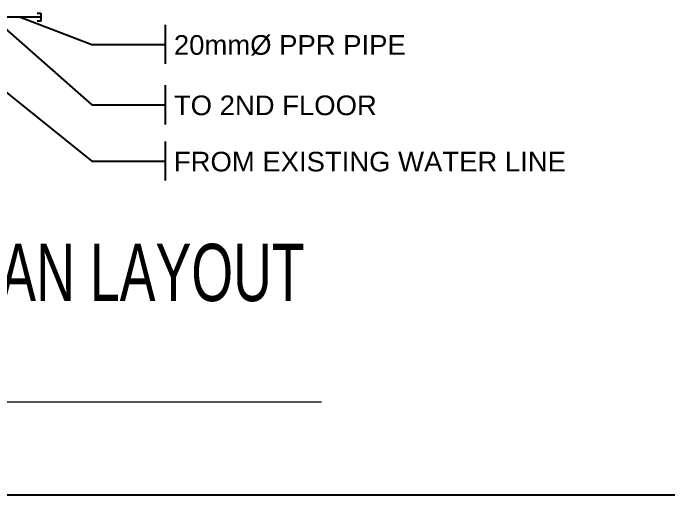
# Model space of a CAD drawing. Header units: millimetres. Extents: x -248340 to 456025, y 261499 to 1049645.
# Drawn here: x 309105 to 319141, y 294260 to 301639 of the extents above; entities that cross this region are included whole.
import ezdxf

# ---------------------------------------------------------------- set-up
doc = ezdxf.new("R2010")
doc.units = ezdxf.units.MM
doc.header["$LTSCALE"] = 8
doc.header["$MEASUREMENT"] = 0
doc.layers.get('0').update_dxf_attribs({"linetype": 'CONTINUOUS'})
for name, color, linetype, lineweight in [('10. Rebar', 10, 'CONTINUOUS', 25), ('12. Dimension', 251, 'CONTINUOUS', 5), ('13. Text', 2, 'CONTINUOUS', 5), ('S_wall', 251, 'CONTINUOUS', 0)]:
    doc.layers.add(name, color=color, linetype=linetype, lineweight=lineweight)
doc.layers.add('mv', color=30, linetype='CONTINUOUS', plot=False)
doc.layers.add('TEXT', color=2, linetype='CONTINUOUS')
doc.styles.add('ARIAL', font='arial.ttf')
doc.styles.get("Standard").update_dxf_attribs({"font": 'txt.shx', "width": 0.7, "bigfont": 'extfont.shx'})
doc.dimstyles.new('JEMAR 1-0030', dxfattribs={"dimtxt": 0.06, "dimasz": 0.045, "dimexe": 0.045, "dimexo": 0.03, "dimgap": 0.03, "dimtad": 1, "dimzin": 1, "dimdsep": 46, "dimtxsty": 'ARIAL', "dimblk": 'DOTBLANK', "dimcen": 0.15, "dimclrd": 7, "dimclre": 7, "dimadec": 0, "dimazin": 0, "dimtfac": 1, "dimtmove": 0, "dimatfit": 3, "dimldrblk": 'OPEN90', "dimfxl": 1, "dimarcsym": 0})

# ---------------------------------------------------------------- blocks, each defined once
blk = doc.blocks.new('_DOTBLANK')
at = {"color": 0, "linetype": 'ByBlock', "lineweight": -2}
blk.add_line((-0.5, 0), (-1, 0), dxfattribs=at)
blk.add_circle((0, 0), 0.5, dxfattribs=at)
blk = doc.blocks.new('_Open90')
at = {"color": 0, "linetype": 'ByBlock', "lineweight": -2}
for p, q in [((0, 0), (-1, 0)), ((-0.5, 0.5), (0, 0)), ((0, 0), (-0.5, -0.5))]:
    blk.add_line(p, q, dxfattribs=at)

msp = doc.modelspace()

# ---------------------------------------------------------------- linework, layer by layer
at = {"color": 3, "ltscale": 1.25}
for p, q in [((309473.426, 301638.811), (309526.605, 301638.811)), ((309526.605, 301638.811), (309526.605, 301516.09)), ((309526.605, 301577.451), (307569.915, 301577.451)), ((309526.605, 301516.09), (309473.426, 301516.09))]:
    msp.add_line(p, q, dxfattribs=at)
at = {"layer": '10. Rebar'}
for p, q in [((311433.898, 301461.013), (311433.898, 300859.386)), ((311433.898, 300536.168), (311433.898, 299934.541)), ((311433.898, 299674.231), (311433.898, 299072.604))]:
    msp.add_line(p, q, dxfattribs=at)
at = {"layer": 'mv', "color": 6}
msp.add_line((291354.998, 294259.811), (370954.998, 294259.811), dxfattribs=at)
at = {"layer": 'S_wall', "ltscale": 1.25}
msp.add_line((294057.422, 295683.972), (313825.297, 295683.972), dxfattribs=at)

# ---------------------------------------------------------------- texts
at = {"layer": '13. Text', "char_height": 300.81341, "width": 7698.93279, "attachment_point": 1, "style": 'ARIAL'}
for s, insert in [('20mm%%C PPR PIPE', (311565.602, 301301.519)), ('TO 2ND FLOOR', (311565.602, 300376.673)), ('FROM EXISTING WATER LINE', (311565.602, 299514.736))]:
    msp.add_mtext(s, dxfattribs=dict(at, insert=insert))
at = {"layer": 'TEXT', "insert": (295309.288, 298105.302), "char_height": 878.18348, "width": 19250.01317, "attachment_point": 1}
msp.add_mtext('\\pxqc;{\\fFranklin Gothic Heavy|b0|i0|c0|p34;DRAINAGE AND & SANITARY PLAN LAYOUT\\P\\H0.56936x;GROUND FLOOR}', dxfattribs=at)

# ---------------------------------------------------------------- leaders
at = {"layer": '12. Dimension'}
for points in [[(307569.915, 301577.451), (310307.618, 299373.417), (311433.898, 299373.417)], [(308776.312, 301577.451), (310307.618, 300235.355), (311433.898, 300235.355)], [(309216.257, 301577.451), (310307.618, 301160.2), (311433.898, 301160.2)]]:
    msp.add_leader(points, dimstyle='JEMAR 1-0030', override={"dimclrd": 256, "dimclre": 256}, dxfattribs=at)

doc.saveas('drawing.dxf')
